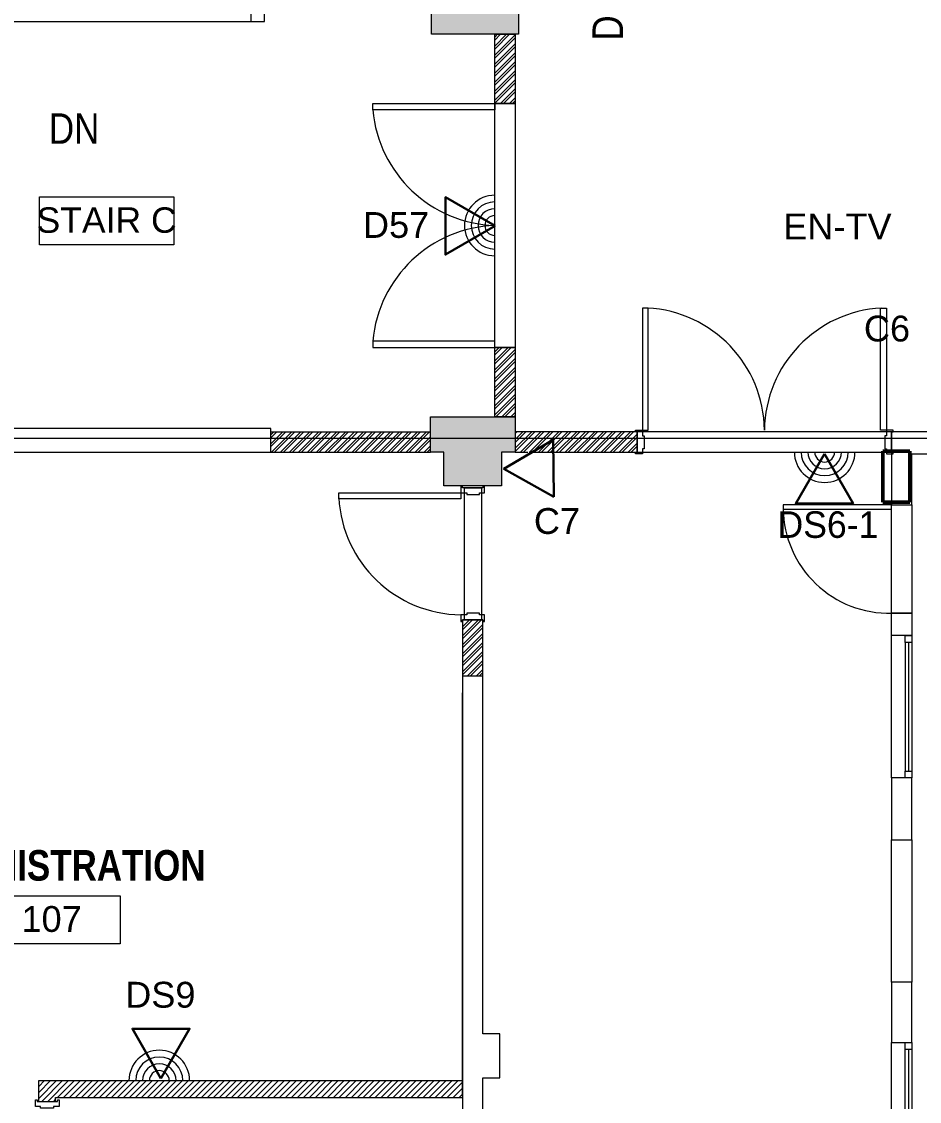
# Model space of a CAD drawing. Header units: inches. Extents: x 891 to 14187, y -1169 to 3232.
# Drawn here: x 4934.8 to 5199.5, y 2244.9 to 2563.4 of the extents above; entities that cross this region are included whole.
import ezdxf

# ---------------------------------------------------------------- set-up
doc = ezdxf.new("R2010")
doc.units = ezdxf.units.IN
doc.header["$MEASUREMENT"] = 0
doc.linetypes.add('IMPORT-IMPORT-HIDDEN2', pattern=[0.1875, 0.125, -0.0625])
doc.linetypes.add('IMPORT-IMPORT-PHANTOM2', pattern=[1.25, 0.625, -0.125, 0.125, -0.125, 0.125, -0.125])
doc.layers.add('_DROPS_IDFS', color=7, linetype='Continuous')
for name, color, linetype, lineweight in [('_OPTEC_LAYER', 1, 'Continuous', 30), ('A-ANNO-RM TAG', 7, 'Continuous', 9), ('A-DOOR', 7, 'Continuous', 9), ('A-DOOR-HEAD', 7, 'IMPORT-IMPORT-HIDDEN2', 9), ('A-Hatch', 7, 'Continuous', 9), ('A-HATCH-1HR', 7, 'Continuous', 9), ('A-HATCH-2 HR', 7, 'Continuous', 9), ('A-STAIR-TAG', 7, 'Continuous', 9), ('A-WALL', 50, 'Continuous', 13), ('A-WALL-INT NEW', 7, 'Continuous', 9), ('EX-EXT-CORE', 7, 'Continuous', 9), ('EX-Windows', 7, 'Continuous', 9), ('MUC-LOW_WALL', 7, 'Continuous', 9), ('MUC-Text', 7, 'Continuous', 9), ('SPEAKER', 10, 'Continuous', 20), ('WALL TYPE', 7, 'IMPORT-IMPORT-PHANTOM2', 9)]:
    doc.layers.add(name, color=color, linetype=linetype, lineweight=lineweight)
doc.styles.add('Annotative', font='txt')
doc.styles.add('Arial', font='arial.ttf', dxfattribs={"height": 7.623})
doc.styles.add('Arial Narrow_1', font='ARIALN.TTF', dxfattribs={"height": 6.042903})
doc.styles.add('Arial Narrow_B', font='ARIALNB.TTF', dxfattribs={"height": 9})
doc.styles.add('Arial_1', font='arial.ttf', dxfattribs={"height": 7.5})

msp = doc.modelspace()

# ---------------------------------------------------------------- hatches: boundary and pattern name
at = {"layer": 'A-Hatch'}
for points in [[(5074.32, 2559.65), (5081.32, 2559.65), (5081.32, 2734.62), (5055.66, 2734.62), (5055.66, 2559.65)], [(5076.31, 2426.42), (5076.31, 2436.42), (5080.32, 2436.42), (5080.32, 2446.86), (5055.32, 2446.86), (5055.32, 2436.42), (5059.31, 2436.42), (5059.31, 2426.42)]]:
    msp.add_hatch(color=9, dxfattribs=at).paths.add_polyline_path(points)

# ---------------------------------------------------------------- linework, layer by layer
at = {"layer": '_DROPS_IDFS', "color": 1, "lineweight": 30}
for points in [[(5074.39, 2503.14), (5059.77, 2511.58), (5059.77, 2494.7)], [(5091.72, 2423.18), (5091.52, 2440.06), (5077, 2431.44)], [(4975.88, 2251.68), (4984.32, 2266.3), (4967.44, 2266.3)]]:
    msp.add_lwpolyline(points, close=True, dxfattribs=at)
at = {"layer": '_OPTEC_LAYER', "color": 1, "lineweight": 30}
msp.add_lwpolyline([(5171.54, 2435.89), (5163.1, 2421.27), (5179.98, 2421.27)], close=True, dxfattribs=at)
at = {"layer": 'A-ANNO-RM TAG', "color": 9, "flags": 128}
msp.add_lwpolyline([(4924.13, 2305.57), (4963.81, 2305.57), (4963.81, 2291.35), (4924.13, 2291.35)], close=True, dxfattribs=at)
at = {"layer": 'A-DOOR', "color": 8}
for p, q in [((5038.32, 2537.33), (5038.32, 2539.26)), ((5038.32, 2539.26), (5074.32, 2539.26)), ((5074.32, 2539.26), (5074.32, 2537.33)), ((5074.32, 2537.33), (5038.32, 2537.33)), ((5074.32, 2469.18), (5038.32, 2469.18)), ((5038.32, 2469.18), (5038.32, 2467.26)), ((5074.32, 2467.26), (5074.32, 2469.18)), ((5038.32, 2467.26), (5074.32, 2467.26)), ((5159.35, 2420.89), (5159.35, 2419.58)), ((5191.35, 2420.89), (5159.35, 2420.89)), ((5191.35, 2419.58), (5191.35, 2420.89)), ((5159.35, 2419.58), (5191.35, 2419.58))]:
    msp.add_line(p, q, dxfattribs=at)
for points in [[(5119.6, 2442.92), (5119.6, 2478.92), (5117.85, 2478.92), (5117.85, 2442.92)], [(5188.1, 2442.92), (5188.1, 2478.92), (5189.85, 2478.92), (5189.85, 2442.92)], [(5115.85, 2436.42), (5116.35, 2436.42), (5116.35, 2442.42), (5115.85, 2442.42), (5115.85, 2442.92), (5117.85, 2442.92), (5117.85, 2441.17), (5118.36, 2441.17), (5118.36, 2437.42), (5117.85, 2437.42), (5117.85, 2435.92), (5115.85, 2435.92)], [(5191.85, 2436.42), (5191.35, 2436.42), (5191.35, 2442.42), (5191.85, 2442.42), (5191.85, 2442.92), (5189.85, 2442.92), (5189.85, 2441.17), (5189.34, 2441.17), (5189.34, 2437.42), (5189.85, 2437.42), (5189.85, 2435.92), (5191.85, 2435.92)], [(5064.32, 2422.67), (5028.32, 2422.67), (5028.32, 2424.42), (5064.32, 2424.42)], [(5070.82, 2425.92), (5064.82, 2425.92), (5064.82, 2426.42), (5064.32, 2426.42), (5064.32, 2424.42), (5066.07, 2424.42), (5066.07, 2423.91), (5069.82, 2423.91), (5069.82, 2424.42), (5071.32, 2424.42), (5071.32, 2426.42), (5070.82, 2426.42)], [(5064.32, 2386.42), (5064.82, 2386.42), (5064.82, 2386.92), (5070.82, 2386.92), (5070.82, 2386.42), (5071.32, 2386.42), (5071.32, 2388.42), (5069.82, 2388.42), (5069.82, 2388.93), (5066.07, 2388.93), (5066.07, 2388.42), (5064.32, 2388.42)]]:
    msp.add_lwpolyline(points, close=True, dxfattribs=at)
at = {"layer": 'A-DOOR', "color": 55, "lineweight": 13}
for points in [[(5119.6, 2442.92), (5119.6, 2478.92), (5117.85, 2478.92), (5117.85, 2442.92)], [(5188.1, 2442.92), (5188.1, 2478.92), (5189.85, 2478.92), (5189.85, 2442.92)], [(5064.32, 2422.67), (5028.32, 2422.67), (5028.32, 2424.42), (5064.32, 2424.42)]]:
    msp.add_lwpolyline(points, close=True, dxfattribs=at)
at = {"layer": 'A-DOOR', "color": 8, "flags": 128}
msp.add_lwpolyline([(4939.39, 2244.88), (4945.39, 2244.88), (4945.39, 2245.38), (4945.89, 2245.38), (4945.89, 2243.38), (4944.14, 2243.38), (4944.14, 2242.87), (4940.39, 2242.87), (4940.39, 2243.38), (4938.89, 2243.38), (4938.89, 2245.38), (4939.39, 2245.38)], close=True, dxfattribs=at)
at = {"layer": 'A-DOOR', "color": 8}
for centre, radius, start, end in [((5075.71, 2540.77), 37.54, 185.2571, 267.8881), ((5075.71, 2465.74), 37.54, 92.1119, 174.7429), ((5117.36, 2442.47), 36.5, 0.7047, 86.8701), ((5190.34, 2442.47), 36.5, 93.1299, 179.2953), ((5064.77, 2424.91), 36.5, 183.1299, 269.2953), ((5190.62, 2420.16), 31.27, 181.0575, 271.3451)]:
    msp.add_arc(centre, radius, start, end, dxfattribs=at)
at = {"layer": 'A-DOOR-HEAD', "color": 8, "linetype": 'Continuous'}
for p, q in [((5074.32, 2539.26), (5080.32, 2539.26)), ((5074.32, 2467.26), (5074.32, 2539.26)), ((5080.32, 2539.26), (5080.32, 2467.26)), ((5080.32, 2467.26), (5074.32, 2467.26)), ((5191.35, 2442.42), (5116.35, 2442.42)), ((5116.35, 2442.42), (5116.35, 2436.42)), ((5191.35, 2436.42), (5191.35, 2442.42)), ((5116.35, 2436.42), (5191.35, 2436.42)), ((5191.35, 2420.89), (5197.35, 2420.89)), ((5191.35, 2388.89), (5191.35, 2420.89)), ((5197.35, 2420.89), (5197.35, 2388.89)), ((5197.35, 2388.89), (5191.35, 2388.89))]:
    msp.add_line(p, q, dxfattribs=at)
msp.add_lwpolyline([(5070.39, 2386.92), (5065.39, 2386.92), (5065.39, 2425.92), (5070.39, 2425.92)], close=True, dxfattribs=at)
at = {"layer": 'A-HATCH-1HR', "color": 8}
for p, q in [((4939.82, 2249.3), (4941.56, 2251.03)), ((4939.82, 2247.53), (4943.33, 2251.03)), ((4939.82, 2245.76), (4945.09, 2251.03)), ((4940.71, 2244.88), (4946.86, 2251.03)), ((4942.48, 2244.88), (4948.63, 2251.03)), ((4945.4, 2246.03), (4950.4, 2251.03)), ((4947.17, 2246.03), (4952.17, 2251.03)), ((4948.93, 2246.03), (4953.93, 2251.03)), ((4950.7, 2246.03), (4955.7, 2251.03)), ((4952.47, 2246.03), (4957.47, 2251.03)), ((4954.24, 2246.03), (4959.24, 2251.03)), ((4956, 2246.03), (4961, 2251.03)), ((4957.77, 2246.03), (4962.77, 2251.03)), ((4959.54, 2246.03), (4964.54, 2251.03)), ((4961.31, 2246.03), (4966.31, 2251.03)), ((4963.08, 2246.03), (4968.08, 2251.03)), ((4964.84, 2246.03), (4969.84, 2251.03)), ((4966.61, 2246.03), (4971.61, 2251.03)), ((4968.38, 2246.03), (4973.38, 2251.03)), ((4970.15, 2246.03), (4975.15, 2251.03)), ((4971.91, 2246.03), (4976.91, 2251.03)), ((4973.68, 2246.03), (4978.68, 2251.03)), ((4975.45, 2246.03), (4980.45, 2251.03)), ((4977.22, 2246.03), (4982.22, 2251.03)), ((4978.99, 2246.03), (4983.99, 2251.03)), ((4980.75, 2246.03), (4985.75, 2251.03)), ((4982.52, 2246.03), (4987.52, 2251.03)), ((4984.29, 2246.03), (4989.29, 2251.03)), ((4986.06, 2246.03), (4991.06, 2251.03)), ((4987.82, 2246.03), (4992.82, 2251.03)), ((4989.59, 2246.03), (4994.59, 2251.03)), ((4991.36, 2246.03), (4996.36, 2251.03)), ((4993.13, 2246.03), (4998.13, 2251.03)), ((4994.9, 2246.03), (4999.9, 2251.03)), ((4996.66, 2246.03), (5001.66, 2251.03)), ((4998.43, 2246.03), (5003.43, 2251.03)), ((5000.2, 2246.03), (5005.2, 2251.03)), ((5001.97, 2246.03), (5006.97, 2251.03)), ((5003.73, 2246.03), (5008.73, 2251.03)), ((5005.5, 2246.03), (5010.5, 2251.03)), ((5007.27, 2246.03), (5012.27, 2251.03)), ((5009.04, 2246.03), (5014.04, 2251.03)), ((5010.81, 2246.03), (5015.81, 2251.03)), ((5012.57, 2246.03), (5017.57, 2251.03)), ((5014.34, 2246.03), (5019.34, 2251.03)), ((5016.11, 2246.03), (5021.11, 2251.03)), ((5017.88, 2246.03), (5022.88, 2251.03)), ((5019.64, 2246.03), (5024.64, 2251.03)), ((5021.41, 2246.03), (5026.41, 2251.03)), ((5023.18, 2246.03), (5028.18, 2251.03)), ((5024.95, 2246.03), (5029.95, 2251.03)), ((5026.72, 2246.03), (5031.72, 2251.03)), ((5028.48, 2246.03), (5033.48, 2251.03)), ((5030.25, 2246.03), (5035.25, 2251.03)), ((5032.02, 2246.03), (5037.02, 2251.03)), ((5033.79, 2246.03), (5038.79, 2251.03)), ((5035.55, 2246.03), (5040.55, 2251.03)), ((5037.32, 2246.03), (5042.32, 2251.03)), ((5039.09, 2246.03), (5044.09, 2251.03)), ((5040.86, 2246.03), (5045.86, 2251.03)), ((5042.63, 2246.03), (5047.63, 2251.03)), ((5044.39, 2246.03), (5049.39, 2251.03)), ((5046.16, 2246.03), (5051.16, 2251.03)), ((5047.93, 2246.03), (5052.93, 2251.03)), ((5049.7, 2246.03), (5054.7, 2251.03)), ((5051.46, 2246.03), (5056.46, 2251.03)), ((5053.23, 2246.03), (5058.23, 2251.03)), ((5055, 2246.03), (5060, 2251.03)), ((5056.77, 2246.03), (5061.77, 2251.03)), ((5058.54, 2246.03), (5063.54, 2251.03)), ((5060.3, 2246.03), (5064.82, 2250.55)), ((5062.07, 2246.03), (5064.82, 2248.78)), ((5063.84, 2246.03), (5064.82, 2247.02)), ((4944.25, 2244.88), (4944.82, 2245.46))]:
    msp.add_line(p, q, dxfattribs=at)
at = {"layer": 'A-HATCH-2 HR', "color": 8}
for p, q in [((5074.32, 2558.8), (5075.17, 2559.65)), ((5074.32, 2556.15), (5077.82, 2559.65)), ((5074.32, 2557.92), (5076.05, 2559.65)), ((5074.32, 2555.27), (5078.7, 2559.65)), ((5074.32, 2553.5), (5080.32, 2559.5)), ((5074.32, 2552.62), (5080.32, 2558.62)), ((5074.32, 2550.85), (5080.32, 2556.85)), ((5074.32, 2549.97), (5080.32, 2555.97)), ((5074.32, 2548.2), (5080.32, 2554.2)), ((5074.32, 2547.31), (5080.32, 2553.31)), ((5074.32, 2545.55), (5080.32, 2551.55)), ((5074.32, 2544.66), (5080.32, 2550.66)), ((5074.32, 2542.89), (5080.32, 2548.89)), ((5074.32, 2542.01), (5080.32, 2548.01)), ((5074.32, 2540.24), (5080.32, 2546.24)), ((5074.32, 2539.36), (5080.32, 2545.36)), ((5075.99, 2539.26), (5080.32, 2543.59)), ((5076.87, 2539.26), (5080.32, 2542.71)), ((5078.64, 2539.26), (5080.32, 2540.94)), ((5079.52, 2539.26), (5080.32, 2540.06)), ((5074.32, 2466), (5075.58, 2467.26)), ((5074.32, 2463.35), (5078.23, 2467.26)), ((5074.32, 2465.11), (5076.47, 2467.26)), ((5074.32, 2462.46), (5079.12, 2467.26)), ((5074.32, 2460.69), (5080.32, 2466.69)), ((5074.32, 2459.81), (5080.32, 2465.81)), ((5074.32, 2458.04), (5080.32, 2464.04)), ((5074.32, 2457.16), (5080.32, 2463.16)), ((5074.32, 2455.39), (5080.32, 2461.39)), ((5074.32, 2454.51), (5080.32, 2460.51)), ((5074.32, 2452.74), (5080.32, 2458.74)), ((5074.32, 2451.85), (5080.32, 2457.85)), ((5074.32, 2450.09), (5080.32, 2456.09)), ((5074.32, 2449.2), (5080.32, 2455.2)), ((5074.32, 2447.44), (5080.32, 2453.44)), ((5074.63, 2446.86), (5080.32, 2452.55)), ((5076.4, 2446.86), (5080.32, 2450.78)), ((5077.29, 2446.86), (5080.32, 2449.9)), ((5079.05, 2446.86), (5080.32, 2448.13)), ((5079.94, 2446.86), (5080.32, 2447.25)), ((5008.27, 2441.55), (5009.14, 2442.42)), ((5008.27, 2438.9), (5011.79, 2442.42)), ((5008.27, 2440.67), (5010.02, 2442.42)), ((5008.27, 2438.02), (5012.67, 2442.42)), ((5008.44, 2436.42), (5014.44, 2442.42)), ((5009.32, 2436.42), (5015.32, 2442.42)), ((5011.09, 2436.42), (5017.09, 2442.42)), ((5011.98, 2436.42), (5017.98, 2442.42)), ((5013.74, 2436.42), (5019.74, 2442.42)), ((5014.63, 2436.42), (5020.63, 2442.42)), ((5016.4, 2436.42), (5022.4, 2442.42)), ((5017.28, 2436.42), (5023.28, 2442.42)), ((5019.05, 2436.42), (5025.05, 2442.42)), ((5019.93, 2436.42), (5025.93, 2442.42)), ((5021.7, 2436.42), (5027.7, 2442.42)), ((5022.58, 2436.42), (5028.58, 2442.42)), ((5024.35, 2436.42), (5030.35, 2442.42)), ((5025.23, 2436.42), (5031.23, 2442.42)), ((5027, 2436.42), (5033, 2442.42)), ((5027.89, 2436.42), (5033.89, 2442.42)), ((5029.65, 2436.42), (5035.65, 2442.42)), ((5030.54, 2436.42), (5036.54, 2442.42)), ((5032.31, 2436.42), (5038.31, 2442.42)), ((5033.19, 2436.42), (5039.19, 2442.42)), ((5034.96, 2436.42), (5040.96, 2442.42)), ((5035.84, 2436.42), (5041.84, 2442.42)), ((5037.61, 2436.42), (5043.61, 2442.42)), ((5038.49, 2436.42), (5044.49, 2442.42)), ((5040.26, 2436.42), (5046.26, 2442.42)), ((5041.14, 2436.42), (5047.14, 2442.42)), ((5042.91, 2436.42), (5048.91, 2442.42)), ((5043.8, 2436.42), (5049.8, 2442.42)), ((5045.56, 2436.42), (5051.56, 2442.42)), ((5046.45, 2436.42), (5052.45, 2442.42)), ((5048.22, 2436.42), (5054.22, 2442.42)), ((5049.1, 2436.42), (5055.1, 2442.42)), ((5050.87, 2436.42), (5055.32, 2440.87)), ((5051.75, 2436.42), (5055.32, 2439.99)), ((5080.32, 2440.18), (5082.56, 2442.42)), ((5080.32, 2437.53), (5085.21, 2442.42)), ((5080.32, 2441.94), (5080.8, 2442.42)), ((5080.32, 2439.29), (5083.45, 2442.42)), ((5080.32, 2436.64), (5086.1, 2442.42)), ((5081.87, 2436.42), (5087.87, 2442.42)), ((5082.75, 2436.42), (5088.75, 2442.42)), ((5084.52, 2436.42), (5090.52, 2442.42)), ((5085.4, 2436.42), (5091.4, 2442.42)), ((5087.17, 2436.42), (5093.17, 2442.42)), ((5088.05, 2436.42), (5094.05, 2442.42)), ((5089.82, 2436.42), (5095.82, 2442.42)), ((5090.71, 2436.42), (5096.71, 2442.42)), ((5092.47, 2436.42), (5098.47, 2442.42)), ((5093.36, 2436.42), (5099.36, 2442.42)), ((5095.12, 2436.42), (5101.12, 2442.42)), ((5096.01, 2436.42), (5102.01, 2442.42)), ((5097.78, 2436.42), (5103.78, 2442.42)), ((5098.66, 2436.42), (5104.66, 2442.42)), ((5100.43, 2436.42), (5106.43, 2442.42)), ((5101.31, 2436.42), (5107.31, 2442.42)), ((5103.08, 2436.42), (5109.08, 2442.42)), ((5103.96, 2436.42), (5109.96, 2442.42)), ((5105.73, 2436.42), (5111.73, 2442.42)), ((5106.62, 2436.42), (5112.62, 2442.42)), ((5108.38, 2436.42), (5114.38, 2442.42)), ((5109.27, 2436.42), (5115.27, 2442.42)), ((5111.03, 2436.42), (5116.35, 2441.73)), ((5111.92, 2436.42), (5116.35, 2440.85)), ((5053.52, 2436.42), (5055.32, 2438.22)), ((5054.4, 2436.42), (5055.32, 2437.34)), ((5113.69, 2436.42), (5116.35, 2439.08)), ((5114.57, 2436.42), (5116.35, 2438.2)), ((5116.34, 2436.42), (5116.35, 2436.43)), ((5064.82, 2384.86), (5066.88, 2386.92)), ((5064.82, 2382.2), (5069.54, 2386.92)), ((5064.82, 2386.62), (5065.12, 2386.92)), ((5064.82, 2383.97), (5067.77, 2386.92)), ((5064.82, 2381.32), (5070.42, 2386.92)), ((5064.82, 2379.55), (5070.82, 2385.55)), ((5064.82, 2378.67), (5070.82, 2384.67)), ((5064.82, 2376.9), (5070.82, 2382.9)), ((5064.82, 2376.02), (5070.82, 2382.02)), ((5064.82, 2374.25), (5070.82, 2380.25)), ((5064.82, 2373.37), (5070.82, 2379.37)), ((5064.82, 2371.6), (5070.82, 2377.6)), ((5064.82, 2370.71), (5070.82, 2376.71)), ((5066.29, 2370.42), (5070.82, 2374.95)), ((5067.18, 2370.42), (5070.82, 2374.06)), ((5068.95, 2370.42), (5070.82, 2372.29)), ((5069.83, 2370.42), (5070.82, 2371.41))]:
    msp.add_line(p, q, dxfattribs=at)
at = {"layer": 'A-STAIR-TAG', "color": 8, "flags": 128}
msp.add_lwpolyline([(4940.04, 2511.74), (4979.72, 2511.74), (4979.72, 2497.52), (4940.04, 2497.52)], close=True, dxfattribs=at)
at = {"layer": 'A-WALL', "color": 215, "lineweight": 50}
for p, q in [((5196.74, 2436.68), (5188.74, 2436.68)), ((5188.74, 2436.68), (5188.74, 2421.68)), ((5196.74, 2421.68), (5196.74, 2436.68)), ((5188.74, 2421.68), (5196.74, 2421.68))]:
    msp.add_line(p, q, dxfattribs=at)
at = {"layer": 'A-WALL-INT NEW', "color": 8}
for p, q in [((5074.32, 2539.26), (5074.32, 2559.65)), ((5074.32, 2559.65), (5080.32, 2559.65)), ((5080.32, 2559.65), (5080.32, 2539.26)), ((5080.32, 2539.26), (5074.32, 2539.26)), ((5074.32, 2467.26), (5080.32, 2467.26)), ((5074.32, 2446.86), (5074.32, 2467.26)), ((5080.32, 2467.26), (5080.32, 2446.86)), ((5080.32, 2446.86), (5074.32, 2446.86)), ((5008.27, 2442.42), (5055.32, 2442.42)), ((5116.35, 2442.42), (5080.32, 2442.42)), ((5080.32, 2442.42), (5080.32, 2436.42)), ((5116.35, 2436.42), (5116.35, 2442.42)), ((5008.27, 2436.42), (5055.32, 2436.42)), ((5080.32, 2436.42), (5084.09, 2436.42)), ((5084.46, 2436.42), (5116.35, 2436.42)), ((5070.82, 2386.92), (5064.82, 2386.92)), ((5064.82, 2386.92), (5064.82, 2370.42)), ((5070.82, 2370.42), (5070.82, 2386.92)), ((5064.82, 2370.42), (5070.82, 2370.42)), ((5191.35, 2322.08), (5197.35, 2322.08)), ((5191.35, 2280.08), (5191.35, 2322.08)), ((5197.35, 2322.08), (5197.35, 2280.08)), ((5197.35, 2280.08), (5191.35, 2280.08)), ((4939.82, 2244.88), (4939.82, 2251.03)), ((4939.82, 2251.03), (5064.81, 2251.03)), ((4944.82, 2244.88), (4944.82, 2246.03)), ((4944.82, 2246.03), (5064.81, 2246.03))]:
    msp.add_line(p, q, dxfattribs=at)
at = {"layer": 'EX-EXT-CORE', "color": 8}
msp.add_line((5064.82, 2246.42), (5064.82, 2365.42), dxfattribs=at)
at = {"layer": 'EX-EXT-CORE', "color": 8, "flags": 128}
for points in [[(5055.66, 2734.62), (5081.32, 2734.62), (5081.32, 2559.65), (5055.66, 2559.65), (5055.66, 2830.97), (5107.26, 2830.97), (5107.26, 2824.97), (5098.66, 2824.97), (5098.66, 2810.47), (5079.16, 2810.47), (5079.16, 2804.97), (5055.66, 2804.97)], [(5002.41, 2570.41), (4779.16, 2570.41), (4779.16, 2563.41), (5006.41, 2563.41), (5006.41, 2583.8), (5002.41, 2583.8), (5002.41, 2563.41)], [(4881.57, 2436.42), (5008.27, 2436.42), (5008.27, 2443.42), (4718.79, 2443.42)], [(5216.35, 2442.42), (5191.35, 2442.42), (5191.35, 2420.89), (5197.35, 2420.89), (5197.35, 2435.89), (5216.35, 2435.89)], [(5064.82, 2370.42), (5064.82, 2231.85), (5070.82, 2231.85), (5070.82, 2251.79), (5075.82, 2251.79), (5075.82, 2264.79), (5070.82, 2264.79), (5070.82, 2370.42)]]:
    msp.add_lwpolyline(points, dxfattribs=at)
for points in [[(5076.31, 2436.42), (5076.31, 2426.42), (5064.82, 2426.42), (5059.31, 2426.42), (5059.31, 2436.42), (5055.32, 2436.42), (5055.32, 2446.86), (5080.32, 2446.86), (5080.32, 2436.42)], [(5197.35, 2382.29), (5191.35, 2382.29), (5191.35, 2388.89), (5197.35, 2388.89)], [(5197.35, 2340.29), (5191.35, 2340.29), (5191.35, 2322.08), (5197.35, 2322.08)], [(5197.35, 2280.08), (5191.35, 2280.08), (5191.35, 2262.24), (5197.35, 2262.24)]]:
    msp.add_lwpolyline(points, close=True, dxfattribs=at)
at = {"layer": 'EX-Windows', "color": 8}
for p, q in [((5195.35, 2380.29), (5195.35, 2382.29)), ((5195.35, 2382.29), (5197.35, 2382.29)), ((5197.35, 2380.29), (5195.35, 2380.29)), ((5195.35, 2380.29), (5195.35, 2342.29)), ((5196.35, 2380.29), (5196.35, 2342.29)), ((5197.35, 2382.29), (5197.35, 2380.29)), ((5197.35, 2380.29), (5197.35, 2342.29)), ((5195.35, 2340.29), (5195.35, 2342.29)), ((5195.35, 2342.29), (5197.35, 2342.29)), ((5197.35, 2342.29), (5197.35, 2340.29)), ((5197.35, 2340.29), (5195.35, 2340.29)), ((5195.35, 2260.24), (5195.35, 2262.24)), ((5195.35, 2262.24), (5197.35, 2262.24)), ((5197.35, 2262.24), (5197.35, 2260.24)), ((5195.35, 2222.24), (5195.35, 2260.24)), ((5197.35, 2260.24), (5195.35, 2260.24)), ((5196.35, 2260.24), (5196.35, 2222.24)), ((5197.35, 2260.24), (5197.35, 2222.24))]:
    msp.add_line(p, q, dxfattribs=at)
at = {"layer": 'MUC-LOW_WALL', "color": 8}
for p, q in [((5191.35, 2340.29), (5191.35, 2382.29)), ((5191.35, 2220.24), (5191.35, 2262.24))]:
    msp.add_line(p, q, dxfattribs=at)
at = {"layer": 'SPEAKER', "color": 3}
for centre, radius, start, end in [((5074.32, 2503.26), 8.94, 90, 270), ((5074.32, 2503.26), 6.94, 90, 270), ((5074.32, 2503.26), 4.94, 90, 270), ((5074.32, 2503.26), 2.93, 90, 270), ((5171.6, 2436.42), 8.94, 180, 0), ((5171.6, 2436.42), 6.94, 180, 0), ((5171.6, 2436.42), 4.94, 180, 0), ((5171.6, 2436.42), 2.93, 180, 0), ((4975.39, 2251.03), 8.94, 0, 180), ((4975.39, 2251.03), 6.94, 0, 180), ((4975.39, 2251.03), 4.94, 0, 180), ((4975.39, 2251.03), 2.93, 0, 180)]:
    msp.add_arc(centre, radius, start, end, dxfattribs=at)
at = {"layer": 'WALL TYPE', "color": 8, "linetype": 'Continuous'}
for p, q in [((4702.78, 2440.53), (5002.93, 2440.53)), ((5002.93, 2440.53), (5068.26, 2440.53)), ((5068.26, 2440.53), (5233.65, 2440.53))]:
    msp.add_line(p, q, dxfattribs=at)

# ---------------------------------------------------------------- texts
at = {"layer": '_OPTEC_LAYER', "attachment_point": 1}
for s, insert, char_height, style in [('D57', (5035.45, 2507.23), 7.623, 'Arial'), ('EN-TV', (5159.4, 2506.77), 7.623, 'Arial'), ('C6', (5183.17, 2476.67), 7.623, 'Arial'), ('C7', (5085.85, 2419.9), 7.623, 'Arial'), ('DS6-1', (5157.71, 2418.95), 7.84, 'Annotative'), ('DS9', (4965.34, 2280.16), 7.623, 'Arial')]:
    msp.add_mtext_dynamic_manual_height_columns(s, width=5.9059, gutter_width=1, heights=[0.748], dxfattribs=dict(at, insert=insert, char_height=char_height, style=style))
at = {"layer": 'A-ANNO-RM TAG'}
for s, height, style, p in [('ADMINISTRATION', 9, 'Arial Narrow_B', (4899.71, 2310.01)), ('107', 7.623, 'Arial', (4934.75, 2294.88))]:
    msp.add_text(s, height=height, dxfattribs=dict(at, style=style)).set_placement(p)
at = {"layer": 'A-STAIR-TAG', "style": 'Arial_1'}
msp.add_text('STAIR C', height=7.5, dxfattribs=at).set_placement((4939.19, 2501.11))
at = {"layer": 'MUC-Text', "style": 'Arial Narrow_1'}
msp.add_text('DN', height=9, rotation=90, dxfattribs=at).set_placement((5112.13, 2557.8))
msp.add_text('DN', height=9, dxfattribs=at).set_placement((4942.83, 2527.35))

doc.saveas('drawing.dxf')
